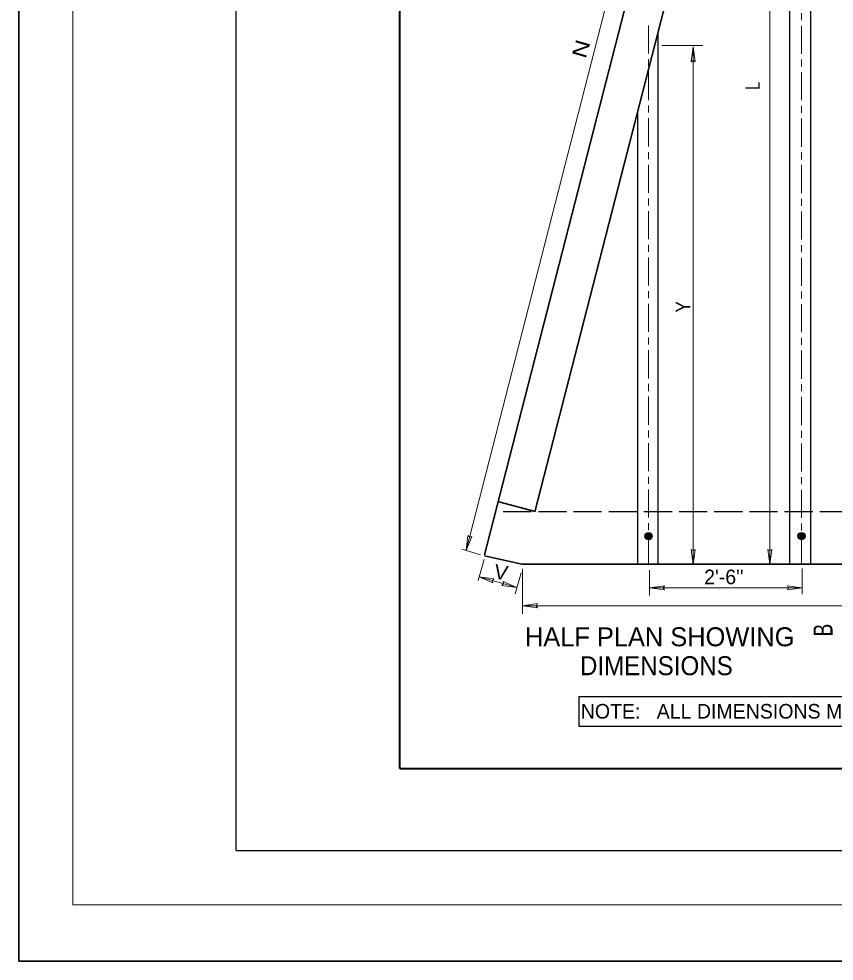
# Model space of a CAD drawing. Extents: x 927 to 1297, y 217 to 506.
# Drawn here: x 926.8 to 1001.6, y 217.5 to 304 of the extents above; entities that cross this region are included whole.
import ezdxf
from ezdxf.enums import TextEntityAlignment as Align

# ---------------------------------------------------------------- set-up
doc = ezdxf.new("R2010")
doc.units = 0
doc.header["$LTSCALE"] = 0.43
doc.linetypes.add('LONG_DASH_SHORT_DASH', pattern=[9.9, 6, -1.2, 1.5, -1.2])
doc.linetypes.add('LONG_DASHED', pattern=[7.5, 6, -1.5])
doc.layers.add('1', color=7, linetype='Continuous', lineweight=25)

msp = doc.modelspace()

# ---------------------------------------------------------------- hatches: boundary and pattern name
at = {"layer": '1'}
for points in [[(984.2239, 256.4823, 1), (984.8936, 256.4823, 1)], [(998.9164, 256.4957, 1), (998.2468, 256.4957, 1)]]:
    msp.add_hatch(color=256, dxfattribs=at).paths.add_polyline_path(points)

# ---------------------------------------------------------------- linework, layer by layer
at = {"layer": '1', "lineweight": 13}
for p, q in [((931.7488, 222.6642), (931.7488, 452.6545)), ((989.7807, 340.8275), (967.8305, 255.1697)), ((995.6618, 253.9108), (995.6618, 340.3514)), ((985.7776, 301.5107), (989.5143, 301.5107)), ((988.6437, 301.3902), (988.4562, 300.0241)), ((988.6437, 253.9108), (988.6437, 301.3902)), ((988.6437, 301.3902), (988.8312, 300.0241)), ((967.8305, 255.1697), (967.9912, 256.5359)), ((967.8305, 255.1697), (968.3528, 256.4556)), ((969.1431, 254.7814), (967.4287, 255.2903)), ((988.6437, 253.9108), (988.4562, 255.2769)), ((988.6437, 253.9108), (988.8312, 255.2769)), ((995.6618, 253.9108), (995.4743, 255.2769)), ((995.6618, 253.9108), (995.8493, 255.2769)), ((969.4645, 254.3394), (968.9153, 252.4107)), ((973.0003, 249.3507), (973.0003, 253.4956)), ((984.6392, 251.058), (984.6392, 253.3751)), ((998.6486, 251.1519), (998.6486, 253.5224)), ((969.0091, 252.7456), (972.478, 251.7679)), ((969.0091, 252.7456), (970.3752, 252.5581)), ((969.0091, 252.7456), (970.2815, 252.1965)), ((972.8664, 253.1206), (972.3172, 251.192)), ((972.478, 251.7679), (971.1118, 251.9554)), ((972.478, 251.7679), (971.2056, 252.317)), ((984.6392, 251.7411), (986.0052, 251.9286)), ((984.6392, 251.7411), (998.6486, 251.7411)), ((984.6392, 251.7411), (986.0052, 251.5536)), ((998.6486, 251.7411), (997.2824, 251.9286)), ((998.6486, 251.7411), (997.2824, 251.5536)), ((973.0003, 250.1071), (974.3664, 250.2946)), ((973.0003, 250.1071), (1043.1947, 250.1071)), ((973.0003, 250.1071), (974.3664, 249.9196)), ((931.7488, 222.6642), (1291.7349, 222.6642))]:
    msp.add_line(p, q, dxfattribs=at)
at = {"layer": '1'}
for p, q in [((946.7494, 227.6599), (946.7494, 448.0873)), ((997.5102, 253.9108), (997.5102, 340.3514)), ((999.4387, 253.9108), (999.4387, 340.3514)), ((985.4293, 253.9108), (985.4293, 302.7295)), ((983.5811, 253.9108), (983.5811, 295.5372)), ((946.7494, 227.6599), (1291.7349, 227.6599))]:
    msp.add_line(p, q, dxfattribs=at)
at = {"layer": '1', "lineweight": 40}
for q in [(961.7499, 440.1585), (1286.7258, 235.1602)]:
    msp.add_line((961.7499, 235.1602), q, dxfattribs=at)
at = {"layer": '1', "lineweight": 35}
for p, q in [((991.4429, 340.3514), (969.5181, 254.7801)), ((994.8448, 339.4138), (974.1253, 258.7056)), ((974.1656, 258.7592), (970.8172, 259.6432)), ((969.5181, 254.6876), (972.92, 253.9108)), ((972.92, 253.9108), (1002.933, 253.9108))]:
    msp.add_line(p, q, dxfattribs=at)
at = {"layer": '1', "linetype": 'LONG_DASH_SHORT_DASH', "lineweight": 13}
for p, q in [((998.5816, 253.9108), (998.5816, 340.3514)), ((984.5454, 253.9376), (984.5454, 303.7474))]:
    msp.add_line(p, q, dxfattribs=at)
at = {"layer": '1', "linetype": 'LONG_DASHED'}
msp.add_line((1002.8272, 258.7056), (970.5493, 258.7056), dxfattribs=at)
at = {"layer": '1', "lineweight": 35}
msp.add_lwpolyline([(926.8144, 217.4915), (1297.3671, 217.4915), (1297.3671, 506.4006), (926.8144, 506.4006)], close=True, dxfattribs=at)
at = {"layer": '1', "lineweight": 13}
for points in [[(988.8312, 300.0241), (988.6437, 300.1312), (988.4562, 300.0241)], [(967.9912, 256.5359), (968.1519, 256.3886), (968.3528, 256.4556)], [(988.4562, 255.2769), (988.6437, 255.1697), (988.8312, 255.2769)], [(995.4743, 255.2769), (995.6618, 255.1697), (995.8493, 255.2769)], [(970.3752, 252.5581), (970.2279, 252.3973), (970.2815, 252.1965)], [(971.1118, 251.9554), (971.2592, 252.1161), (971.2056, 252.317)], [(986.0052, 251.9286), (985.8981, 251.7411), (986.0052, 251.5536)], [(997.2824, 251.5536), (997.3896, 251.7411), (997.2824, 251.9286)], [(974.3664, 250.2946), (974.2593, 250.1071), (974.3664, 249.9196)]]:
    msp.add_lwpolyline(points, dxfattribs=at)
at = {"layer": '1'}
msp.add_lwpolyline([(978.1663, 239.048), (1036.545, 239.048), (1036.545, 241.7552), (978.1663, 241.7552)], close=True, dxfattribs=at)
for centre in [(984.5588, 256.4823), (998.5816, 256.4957)]:
    msp.add_circle(centre, 0.3348, dxfattribs=at)

# ---------------------------------------------------------------- texts
for s, height, rotation, width, p in [('N', 1.339, 253.928, 1.25, (977.7217, 301.3871)), ('L', 1.339, 90, 0.75, (994.7511, 297.8123)), ('Y', 1.339, 90, 0.85, (988.3892, 277.5272)), ('V', 1.339, 350, 1.05, (970.9082, 252.5146)), ('B', 1.741, 90, 0.75, (1001.421, 247.8696))]:
    msp.add_text(s, height=height, rotation=rotation, dxfattribs=dict(at, width=width)).set_placement(p, align=Align.CENTER)
for s, height, p in [("2'-6''", 1.339, (991.457, 252.0759)), ('HALF PLAN SHOWING', 1.741, (985.5736, 246.3837)), ('NOTE:   ALL DIMENSIONS MEASURED IN THE PLANE OF THE SLAB', 1.339, (1007.0916, 239.7505))]:
    msp.add_text(s, height=height, dxfattribs=at).set_placement(p, align=Align.CENTER)
at = {"layer": '1', "width": 0.95}
msp.add_text('DIMENSIONS', height=1.741, dxfattribs=at).set_placement((985.2665, 243.7294), align=Align.CENTER)

doc.saveas('drawing.dxf')
